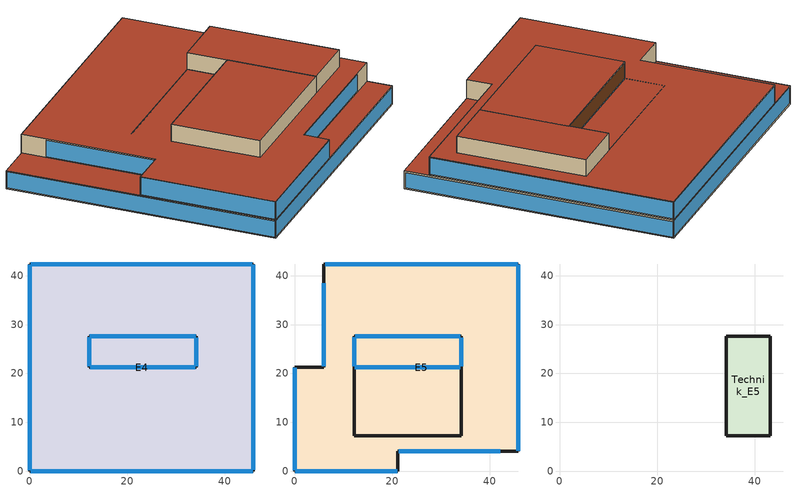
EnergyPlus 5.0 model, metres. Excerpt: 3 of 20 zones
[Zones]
E4
 floor ground (GROUND_FLOOR): 45.82,42.42 45.82,0 0,0 0,42.42 z23.84
 wall outside (EXT_WALL): 12.17,27.57 34.17,27.57 34.17,21.27 12.17,21.27 12.17,27.57 / 45.82,42.42 0,42.42 0,0 45.82,0 45.82,42.42 z23.84:26.82
 window (EXT_WINDOW1): 0.24,0 45.67,0 z24.06:26.58; 45.82,0.26 45.82,42.28 z24.02:26.53; 45.62,42.42 0.22,42.42 z24.04:26.62; 0,42.24 0,0.16 z24.01:26.64; 34.17,27.32 34.17,21.47 z24.09:26.56; 33.89,21.27 12.43,21.27 z24.07:26.46; 12.17,21.42 12.17,27.44 z24.06:26.51; 12.33,27.57 34.07,27.57 z23.98:26.47
 roof outside (EXT_ROOF): 0,42.42 0,0 45.82,0 45.82,42.42 z26.82
E5
 wall outside (EXT_WALL): 45.82,42.42 6,42.42 6,21.27 0,21.27 0,0 21.17,0 21.17,4 45.82,4 45.82,42.42 / 34.17,27.57 34.17,21.27 12.17,21.27 12.17,27.57 34.17,27.57 z26.82:29.88; 34.17,21.27 12.17,21.27 12.17,7.27 34.17,7.27 34.17,21.27 z29.88:32.62
 window (EXT_WINDOW1): 45.82,4.14 45.82,42.27 z26.99:29.76; 45.66,42.42 6.22,42.42 z26.94:29.72; 6,38.5 6,21.44 z26.95:29.69; 0,21.16 0,0.18 z26.95:29.8; 0.16,0 21.01,0 z26.95:29.75; 21.35,4 42.1,4 z27.02:29.71; 12.17,21.45 12.17,27.45 z26.94:29.69; 12.37,27.57 33.95,27.57 z27.04:29.67; 34.17,27.34 34.17,21.46 z26.96:29.59; 33.94,21.27 12.29,21.27 z26.97:29.88
 door (EXT_WALL): 33.94,21.27 12.29,21.27 z29.88:32.36
 roof outside (EXT_ROOF): 6,42.42 6,21.27 0,21.27 0,0 21.17,0 21.17,4 45.82,4 45.82,42.42 z26.82; 6,42.42 6,21.27 0,21.27 0,0 21.17,0 21.17,4 45.82,4 45.82,42.42 z29.88; 12.17,21.27 12.17,7.27 34.17,7.27 34.17,21.27 z32.62
Technik_E5
 wall outside (EXT_WALL): 34.17,7.27 43.17,7.27 43.17,27.57 34.17,27.57 34.17,7.27 z29.88:32.62
 roof outside (EXT_ROOF): 34.17,27.57 34.17,7.27 43.17,7.27 43.17,27.57 z29.88; 34.17,27.57 34.17,7.27 43.17,7.27 43.17,27.57 z32.62
[Building]
TRNSYS17: North Axis {deg}=0; Terrain=City; Loads Convergence Tolerance Value=0; Temperature Convergence Tolerance Value {deltaC}=0; Solar Distribution=FullInteriorAndExterior; Maximum Number of Warmup Days=0
[Site:Location]
not used: Latitude {deg}=0; Longitude {deg}=0; Time Zone {hr}=0; Elevation {m}=0
[Construction]
EXT_WALL; EXT_ROOF; GROUND_FLOOR; EXT_WINDOW1: 
[WindowProperty:ShadingControl]
ESHADE=0; ESHADE=INPUT 1*MAX_ESHADE : SHADECNTRL=ESHADE_INTERNAL; ISHADE=INPUT 1*MAX_ISHADE : SHADECNTRL=ISHADE_INTERNAL
[SurfaceProperty:OtherSideCoefficients]
BOUNDARY=15; BOUNDARY=20; BOUNDARY=IDENTICAL; BOUNDARY=INPUT 1*TBOUNDARY; BOUNDARY=INPUT 1*TGROUND
[Zone] Multiplier=1
E4; E5; Technik_E5
